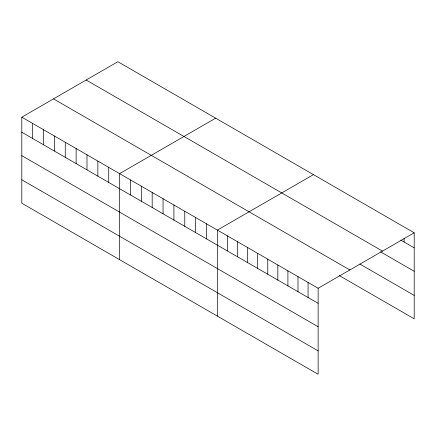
<?xml version="1.0" encoding="UTF-8"?>
<svg xmlns="http://www.w3.org/2000/svg" width="436" height="436" viewBox="0 0 436 436"><rect width="100%" height="100%" fill="white"/><g stroke="black" fill="none" stroke-linecap="round" stroke-linejoin="round"><path stroke-width="0.65" d="M21.8 117.175L318.133 288.261L318.133 374.29L21.8 203.203L21.8 117.175L117.867 61.71L414.2 232.797L414.2 318.825L339.197 275.519M215.657 118.172L119.589 173.632L119.589 259.66M313.446 174.629L217.379 230.094L217.379 316.122M318.133 288.261L414.2 232.797M400.766 240.105L414.2 247.861M86.165 80.011L382.497 251.103M380.617 251.888L414.2 271.279M359.907 264.058L414.2 295.406M53.503 98.874L349.836 269.96M21.8 132.239L318.133 303.325M21.8 155.657L318.133 326.744M21.8 179.785L318.133 350.871M404.123 238.116L404.123 242.045M308.061 282.446L308.061 297.51M297.984 276.626L297.984 291.689M287.907 270.81L287.907 285.874M277.83 264.995L277.83 280.059M267.759 259.175L267.759 274.239M257.681 253.36L257.681 268.423M247.604 247.544L247.604 262.608M237.533 241.724L237.533 256.788M227.456 235.909L227.456 250.973M206.517 223.821L206.517 238.884M195.65 217.548L195.65 232.611M184.782 211.275L184.782 226.333M173.92 204.996L173.92 220.06M163.053 198.723L163.053 213.787M152.186 192.45L152.186 207.514M141.324 186.177L141.324 201.241M130.457 179.905L130.457 194.968M108.722 167.359L108.722 182.422M97.86 161.086L97.86 176.149M86.993 154.813L86.993 169.876M76.126 148.54L76.126 163.604M65.264 142.267L65.264 157.331M54.396 135.994L54.396 151.058M43.529 129.721L43.529 144.785M32.667 123.448L32.667 138.512"/></g></svg>
